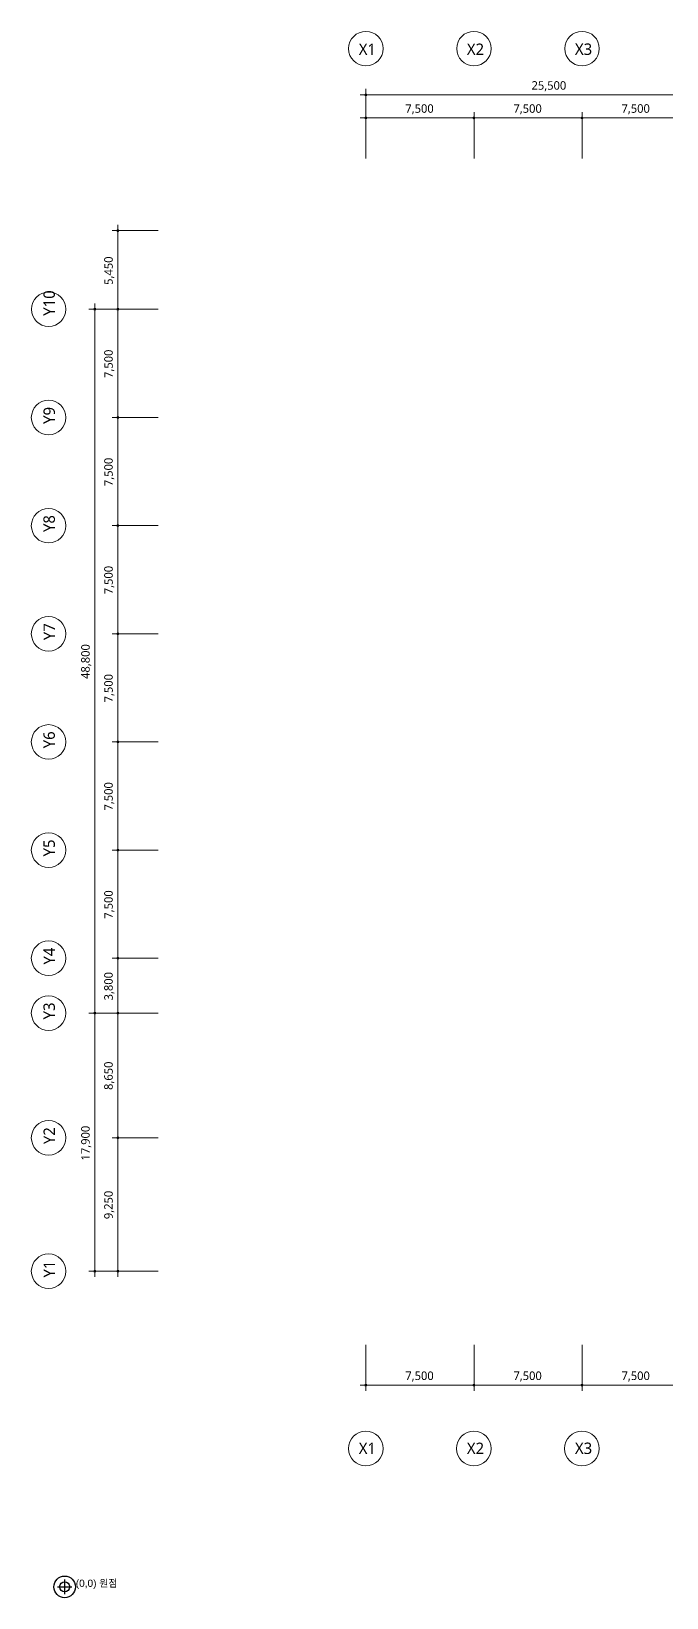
# Model space of a CAD drawing. Header units: millimetres. Extents: x -3982 to 126966, y -1911 to 106667.
# Drawn here: x -3982 to 40086, y -1911 to 106667 of the extents above; entities that cross this region are included whole.
import ezdxf

# ---------------------------------------------------------------- set-up
doc = ezdxf.new("R2010")
doc.units = ezdxf.units.MM
for name, color, linetype in [('PDF_문자', 7, 'Continuous'), ('PDF_솔리드 채우기', 7, 'Continuous'), ('PDF_형상', 7, 'Continuous')]:
    doc.layers.add(name, color=color, linetype=linetype)
doc.styles.add('PDF 맑은 고딕', font='malgun.ttf')
doc.styles.get("Standard").update_dxf_attribs({"font": 'arial.ttf'})

msp = doc.modelspace()

# ---------------------------------------------------------------- linework, layer by layer
at = {"color": 1}
for p, q in [((-1667, -1661), (-1667, -661)), ((-2167, -1161), (-1167, -1161))]:
    msp.add_line(p, q, dxfattribs=at)
for radius in [750, 350]:
    msp.add_circle((-1667, -1161), radius, dxfattribs=at)
at = {"layer": 'PDF_솔리드 채우기', "transparency": 33554559}
for points in [[(19150, 102331), (19119, 102269), (19212, 102269)], [(19119, 102269), (19150, 102192), (19212, 102269)], [(19212, 102362), (19150, 102331), (19212, 102269)], [(19150, 102192), (19212, 102161), (19212, 102269)], [(19289, 102331), (19212, 102362), (19212, 102269)], [(19320, 102269), (19289, 102331), (19212, 102269)], [(19212, 102161), (19289, 102192), (19212, 102269)], [(19289, 102192), (19320, 102269), (19212, 102269)], [(19150, 100733), (19119, 100671), (19212, 100671)], [(19119, 100671), (19150, 100593), (19212, 100671)], [(19212, 100764), (19150, 100733), (19212, 100671)], [(19150, 100593), (19212, 100562), (19212, 100671)], [(19289, 100733), (19212, 100764), (19212, 100671)], [(19320, 100671), (19289, 100733), (19212, 100671)], [(19212, 100562), (19289, 100593), (19212, 100671)], [(19289, 100593), (19320, 100671), (19212, 100671)], [(26646, 100733), (26615, 100671), (26723, 100671)], [(26646, 100733), (26615, 100671), (26723, 100671)], [(26615, 100671), (26646, 100593), (26723, 100671)], [(26615, 100671), (26646, 100593), (26723, 100671)], [(26723, 100764), (26646, 100733), (26723, 100671)], [(26723, 100764), (26646, 100733), (26723, 100671)], [(26646, 100593), (26723, 100562), (26723, 100671)], [(26646, 100593), (26723, 100562), (26723, 100671)], [(26785, 100733), (26723, 100764), (26723, 100671)], [(26785, 100733), (26723, 100764), (26723, 100671)], [(26816, 100671), (26785, 100733), (26723, 100671)], [(26816, 100671), (26785, 100733), (26723, 100671)], [(26723, 100562), (26785, 100593), (26723, 100671)], [(26785, 100593), (26816, 100671), (26723, 100671)], [(26723, 100562), (26785, 100593), (26723, 100671)], [(26785, 100593), (26816, 100671), (26723, 100671)], [(34142, 100733), (34111, 100671), (34219, 100671)], [(34142, 100733), (34111, 100671), (34219, 100671)], [(34111, 100671), (34142, 100593), (34219, 100671)], [(34111, 100671), (34142, 100593), (34219, 100671)], [(34219, 100764), (34142, 100733), (34219, 100671)], [(34219, 100764), (34142, 100733), (34219, 100671)], [(34142, 100593), (34219, 100562), (34219, 100671)], [(34142, 100593), (34219, 100562), (34219, 100671)], [(34282, 100733), (34219, 100764), (34219, 100671)], [(34282, 100733), (34219, 100764), (34219, 100671)], [(34313, 100671), (34282, 100733), (34219, 100671)], [(34313, 100671), (34282, 100733), (34219, 100671)], [(34219, 100562), (34282, 100593), (34219, 100671)], [(34282, 100593), (34313, 100671), (34219, 100671)], [(34219, 100562), (34282, 100593), (34219, 100671)], [(34282, 100593), (34313, 100671), (34219, 100671)], [(1954, 92926), (1922, 92849), (2016, 92849)], [(1922, 92849), (1954, 92771), (2016, 92849)], [(2016, 92942), (1954, 92926), (2016, 92849)], [(1954, 92771), (2016, 92755), (2016, 92849)], [(2093, 92926), (2016, 92942), (2016, 92849)], [(2124, 92849), (2093, 92926), (2016, 92849)], [(2016, 92755), (2093, 92771), (2016, 92849)], [(2093, 92771), (2124, 92849), (2016, 92849)], [(355, 87479), (324, 87401), (417, 87401)], [(324, 87401), (355, 87323), (417, 87401)], [(417, 87494), (355, 87479), (417, 87401)], [(355, 87323), (417, 87308), (417, 87401)], [(495, 87479), (417, 87494), (417, 87401)], [(526, 87401), (495, 87479), (417, 87401)], [(417, 87308), (495, 87323), (417, 87401)], [(495, 87323), (526, 87401), (417, 87401)], [(1954, 87479), (1922, 87401), (2016, 87401)], [(1954, 87479), (1922, 87401), (2016, 87401)], [(1922, 87401), (1954, 87323), (2016, 87401)], [(1922, 87401), (1954, 87323), (2016, 87401)], [(2016, 87494), (1954, 87479), (2016, 87401)], [(2016, 87494), (1954, 87479), (2016, 87401)], [(1954, 87323), (2016, 87308), (2016, 87401)], [(1954, 87323), (2016, 87308), (2016, 87401)], [(2093, 87479), (2016, 87494), (2016, 87401)], [(2093, 87479), (2016, 87494), (2016, 87401)], [(2124, 87401), (2093, 87479), (2016, 87401)], [(2124, 87401), (2093, 87479), (2016, 87401)], [(2016, 87308), (2093, 87323), (2016, 87401)], [(2093, 87323), (2124, 87401), (2016, 87401)], [(2016, 87308), (2093, 87323), (2016, 87401)], [(2093, 87323), (2124, 87401), (2016, 87401)], [(1954, 79967), (1922, 79905), (2016, 79905)], [(1954, 79967), (1922, 79905), (2016, 79905)], [(1922, 79905), (1954, 79827), (2016, 79905)], [(1922, 79905), (1954, 79827), (2016, 79905)], [(2016, 79998), (1954, 79967), (2016, 79905)], [(2016, 79998), (1954, 79967), (2016, 79905)], [(1954, 79827), (2016, 79796), (2016, 79905)], [(1954, 79827), (2016, 79796), (2016, 79905)], [(2093, 79967), (2016, 79998), (2016, 79905)], [(2093, 79967), (2016, 79998), (2016, 79905)], [(2124, 79905), (2093, 79967), (2016, 79905)], [(2124, 79905), (2093, 79967), (2016, 79905)], [(2016, 79796), (2093, 79827), (2016, 79905)], [(2093, 79827), (2124, 79905), (2016, 79905)], [(2016, 79796), (2093, 79827), (2016, 79905)], [(2093, 79827), (2124, 79905), (2016, 79905)], [(1954, 72471), (1922, 72409), (2016, 72409)], [(1954, 72471), (1922, 72409), (2016, 72409)], [(1922, 72409), (1954, 72331), (2016, 72409)], [(1922, 72409), (1954, 72331), (2016, 72409)], [(2016, 72502), (1954, 72471), (2016, 72409)], [(2016, 72502), (1954, 72471), (2016, 72409)], [(1954, 72331), (2016, 72300), (2016, 72409)], [(1954, 72331), (2016, 72300), (2016, 72409)], [(2093, 72471), (2016, 72502), (2016, 72409)], [(2093, 72471), (2016, 72502), (2016, 72409)], [(2124, 72409), (2093, 72471), (2016, 72409)], [(2124, 72409), (2093, 72471), (2016, 72409)], [(2016, 72300), (2093, 72331), (2016, 72409)], [(2093, 72331), (2124, 72409), (2016, 72409)], [(2016, 72300), (2093, 72331), (2016, 72409)], [(2093, 72331), (2124, 72409), (2016, 72409)], [(1954, 64975), (1922, 64913), (2016, 64913)], [(1954, 64975), (1922, 64913), (2016, 64913)], [(1922, 64913), (1954, 64835), (2016, 64913)], [(1922, 64913), (1954, 64835), (2016, 64913)], [(2016, 65006), (1954, 64975), (2016, 64913)], [(2016, 65006), (1954, 64975), (2016, 64913)], [(1954, 64835), (2016, 64804), (2016, 64913)], [(1954, 64835), (2016, 64804), (2016, 64913)], [(2093, 64975), (2016, 65006), (2016, 64913)], [(2093, 64975), (2016, 65006), (2016, 64913)], [(2124, 64913), (2093, 64975), (2016, 64913)], [(2124, 64913), (2093, 64975), (2016, 64913)], [(2016, 64804), (2093, 64835), (2016, 64913)], [(2093, 64835), (2124, 64913), (2016, 64913)], [(2016, 64804), (2093, 64835), (2016, 64913)], [(2093, 64835), (2124, 64913), (2016, 64913)], [(1954, 57479), (1922, 57417), (2016, 57417)], [(1954, 57479), (1922, 57417), (2016, 57417)], [(1922, 57417), (1954, 57339), (2016, 57417)], [(1922, 57417), (1954, 57339), (2016, 57417)], [(2016, 57510), (1954, 57479), (2016, 57417)], [(2016, 57510), (1954, 57479), (2016, 57417)], [(1954, 57339), (2016, 57308), (2016, 57417)], [(1954, 57339), (2016, 57308), (2016, 57417)], [(2093, 57479), (2016, 57510), (2016, 57417)], [(2093, 57479), (2016, 57510), (2016, 57417)], [(2124, 57417), (2093, 57479), (2016, 57417)], [(2124, 57417), (2093, 57479), (2016, 57417)], [(2016, 57308), (2093, 57339), (2016, 57417)], [(2093, 57339), (2124, 57417), (2016, 57417)], [(2016, 57308), (2093, 57339), (2016, 57417)], [(2093, 57339), (2124, 57417), (2016, 57417)], [(1954, 49983), (1922, 49905), (2016, 49905)], [(1954, 49983), (1922, 49905), (2016, 49905)], [(2016, 50014), (1954, 49983), (2016, 49905)], [(2016, 50014), (1954, 49983), (2016, 49905)], [(2093, 49983), (2016, 50014), (2016, 49905)], [(2093, 49983), (2016, 50014), (2016, 49905)], [(2124, 49905), (2093, 49983), (2016, 49905)], [(2124, 49905), (2093, 49983), (2016, 49905)], [(1922, 49905), (1954, 49843), (2016, 49905)], [(1922, 49905), (1954, 49843), (2016, 49905)], [(1954, 49843), (2016, 49812), (2016, 49905)], [(1954, 49843), (2016, 49812), (2016, 49905)], [(2016, 49812), (2093, 49843), (2016, 49905)], [(2093, 49843), (2124, 49905), (2016, 49905)], [(2016, 49812), (2093, 49843), (2016, 49905)], [(2093, 49843), (2124, 49905), (2016, 49905)], [(1954, 42486), (1922, 42409), (2016, 42409)], [(1954, 42486), (1922, 42409), (2016, 42409)], [(1922, 42409), (1954, 42347), (2016, 42409)], [(1922, 42409), (1954, 42347), (2016, 42409)], [(2016, 42517), (1954, 42486), (2016, 42409)], [(2016, 42517), (1954, 42486), (2016, 42409)], [(1954, 42347), (2016, 42316), (2016, 42409)], [(1954, 42347), (2016, 42316), (2016, 42409)], [(2093, 42486), (2016, 42517), (2016, 42409)], [(2093, 42486), (2016, 42517), (2016, 42409)], [(2124, 42409), (2093, 42486), (2016, 42409)], [(2124, 42409), (2093, 42486), (2016, 42409)], [(2016, 42316), (2093, 42347), (2016, 42409)], [(2093, 42347), (2124, 42409), (2016, 42409)], [(2016, 42316), (2093, 42347), (2016, 42409)], [(2093, 42347), (2124, 42409), (2016, 42409)], [(355, 38684), (324, 38606), (417, 38606)], [(355, 38684), (324, 38606), (417, 38606)], [(324, 38606), (355, 38544), (417, 38606)], [(324, 38606), (355, 38544), (417, 38606)], [(417, 38715), (355, 38684), (417, 38606)], [(417, 38715), (355, 38684), (417, 38606)], [(355, 38544), (417, 38513), (417, 38606)], [(355, 38544), (417, 38513), (417, 38606)], [(495, 38684), (417, 38715), (417, 38606)], [(495, 38684), (417, 38715), (417, 38606)], [(526, 38606), (495, 38684), (417, 38606)], [(526, 38606), (495, 38684), (417, 38606)], [(417, 38513), (495, 38544), (417, 38606)], [(495, 38544), (526, 38606), (417, 38606)], [(417, 38513), (495, 38544), (417, 38606)], [(495, 38544), (526, 38606), (417, 38606)], [(1954, 38684), (1922, 38606), (2016, 38606)], [(1954, 38684), (1922, 38606), (2016, 38606)], [(1922, 38606), (1954, 38544), (2016, 38606)], [(1922, 38606), (1954, 38544), (2016, 38606)], [(2016, 38715), (1954, 38684), (2016, 38606)], [(2016, 38715), (1954, 38684), (2016, 38606)], [(1954, 38544), (2016, 38513), (2016, 38606)], [(1954, 38544), (2016, 38513), (2016, 38606)], [(2093, 38684), (2016, 38715), (2016, 38606)], [(2093, 38684), (2016, 38715), (2016, 38606)], [(2124, 38606), (2093, 38684), (2016, 38606)], [(2124, 38606), (2093, 38684), (2016, 38606)], [(2016, 38513), (2093, 38544), (2016, 38606)], [(2093, 38544), (2124, 38606), (2016, 38606)], [(2016, 38513), (2093, 38544), (2016, 38606)], [(2093, 38544), (2124, 38606), (2016, 38606)], [(1954, 30039), (1922, 29962), (2016, 29962)], [(1954, 30039), (1922, 29962), (2016, 29962)], [(1922, 29962), (1954, 29900), (2016, 29962)], [(1922, 29962), (1954, 29900), (2016, 29962)], [(2016, 30071), (1954, 30039), (2016, 29962)], [(2016, 30071), (1954, 30039), (2016, 29962)], [(1954, 29900), (2016, 29869), (2016, 29962)], [(1954, 29900), (2016, 29869), (2016, 29962)], [(2093, 30039), (2016, 30071), (2016, 29962)], [(2093, 30039), (2016, 30071), (2016, 29962)], [(2124, 29962), (2093, 30039), (2016, 29962)], [(2124, 29962), (2093, 30039), (2016, 29962)], [(2016, 29869), (2093, 29900), (2016, 29962)], [(2093, 29900), (2124, 29962), (2016, 29962)], [(2016, 29869), (2093, 29900), (2016, 29962)], [(2093, 29900), (2124, 29962), (2016, 29962)], [(355, 20790), (324, 20712), (417, 20712)], [(324, 20712), (355, 20650), (417, 20712)], [(417, 20821), (355, 20790), (417, 20712)], [(355, 20650), (417, 20619), (417, 20712)], [(495, 20790), (417, 20821), (417, 20712)], [(526, 20712), (495, 20790), (417, 20712)], [(417, 20619), (495, 20650), (417, 20712)], [(495, 20650), (526, 20712), (417, 20712)], [(1954, 20790), (1922, 20712), (2016, 20712)], [(1922, 20712), (1954, 20650), (2016, 20712)], [(2016, 20821), (1954, 20790), (2016, 20712)], [(1954, 20650), (2016, 20619), (2016, 20712)], [(2093, 20790), (2016, 20821), (2016, 20712)], [(2124, 20712), (2093, 20790), (2016, 20712)], [(2016, 20619), (2093, 20650), (2016, 20712)], [(2093, 20650), (2124, 20712), (2016, 20712)], [(19150, 12890), (19119, 12828), (19212, 12828)], [(19119, 12828), (19150, 12750), (19212, 12828)], [(19212, 12921), (19150, 12890), (19212, 12828)], [(19150, 12750), (19212, 12719), (19212, 12828)], [(19289, 12890), (19212, 12921), (19212, 12828)], [(19320, 12828), (19289, 12890), (19212, 12828)], [(19212, 12719), (19289, 12750), (19212, 12828)], [(19289, 12750), (19320, 12828), (19212, 12828)], [(26646, 12890), (26615, 12828), (26723, 12828)], [(26646, 12890), (26615, 12828), (26723, 12828)], [(26615, 12828), (26646, 12750), (26723, 12828)], [(26615, 12828), (26646, 12750), (26723, 12828)], [(26723, 12921), (26646, 12890), (26723, 12828)], [(26723, 12921), (26646, 12890), (26723, 12828)], [(26646, 12750), (26723, 12719), (26723, 12828)], [(26646, 12750), (26723, 12719), (26723, 12828)], [(26785, 12890), (26723, 12921), (26723, 12828)], [(26785, 12890), (26723, 12921), (26723, 12828)], [(26816, 12828), (26785, 12890), (26723, 12828)], [(26816, 12828), (26785, 12890), (26723, 12828)], [(26723, 12719), (26785, 12750), (26723, 12828)], [(26785, 12750), (26816, 12828), (26723, 12828)], [(26723, 12719), (26785, 12750), (26723, 12828)], [(26785, 12750), (26816, 12828), (26723, 12828)], [(34142, 12890), (34111, 12828), (34219, 12828)], [(34142, 12890), (34111, 12828), (34219, 12828)], [(34111, 12828), (34142, 12750), (34219, 12828)], [(34111, 12828), (34142, 12750), (34219, 12828)], [(34219, 12921), (34142, 12890), (34219, 12828)], [(34219, 12921), (34142, 12890), (34219, 12828)], [(34142, 12750), (34219, 12719), (34219, 12828)], [(34142, 12750), (34219, 12719), (34219, 12828)], [(34282, 12890), (34219, 12921), (34219, 12828)], [(34282, 12890), (34219, 12921), (34219, 12828)], [(34313, 12828), (34282, 12890), (34219, 12828)], [(34313, 12828), (34282, 12890), (34219, 12828)], [(34219, 12719), (34282, 12750), (34219, 12828)], [(34282, 12750), (34313, 12828), (34219, 12828)], [(34219, 12719), (34282, 12750), (34219, 12828)], [(34282, 12750), (34313, 12828), (34219, 12828)]]:
    msp.add_solid(points, dxfattribs=at)
at = {"layer": 'PDF_형상', "lineweight": 5}
for points in [[(45114, 102269), (18824, 102269)], [(18824, 100671), (27111, 100671)], [(26320, 100671), (34607, 100671)], [(33816, 100671), (42104, 100671)], [(4825, 92849), (1628, 92849)], [(2016, 93252), (2016, 86998)], [(4359, 87401), (14, 87401)], [(417, 87805), (417, 38218)], [(2016, 79501), (2016, 87805)], [(2016, 72005), (2016, 80308)], [(2016, 64509), (2016, 72797)], [(2016, 57013), (2016, 65301)], [(2016, 49517), (2016, 57805)], [(2016, 42021), (2016, 50308)], [(2016, 38218), (2016, 42812)], [(417, 39010), (417, 20324)], [(2016, 29574), (2016, 39010)], [(2016, 20324), (2016, 30365)], [(14, 20712), (4825, 20712), (1628, 20712)], [(19212, 15621), (19212, 12424)], [(18824, 12828), (27111, 12828)], [(26320, 12828), (34607, 12828)], [(33816, 12828), (42104, 12828)]]:
    msp.add_lwpolyline(points, dxfattribs=at)
at = {"layer": 'PDF_형상', "color": 1, "lineweight": 5}
msp.add_lwpolyline([(19212, 102673), (19212, 97862), (19212, 101074)], dxfattribs=at)
for points in [[(26723, 101074), (26723, 97862)], [(34219, 101074), (34219, 97862)]]:
    msp.add_lwpolyline(points, close=True, dxfattribs=at)
at = {"layer": 'PDF_형상', "lineweight": 5}
for points in [[(1628, 87401), (4825, 87401)], [(1628, 79905), (4825, 79905)], [(1628, 72409), (4825, 72409)], [(1628, 64913), (4825, 64913)], [(1628, 57417), (4825, 57417)], [(1628, 49905), (4825, 49905)], [(1628, 42409), (4825, 42409)], [(14, 38606), (4825, 38606), (1628, 38606), (4825, 38606)], [(1628, 29962), (4825, 29962)], [(26723, 12424), (26723, 15621)], [(34219, 12424), (34219, 15621)]]:
    msp.add_lwpolyline(points, close=True, dxfattribs=at)
for centre, radius in [((19224, 105468), 1198), ((26720, 105468), 1198), ((34216, 105468), 1198), ((-2779, 87401), 1194), ((-2783, 79895), 1198), ((-2783, 72399), 1198), ((-2783, 64903), 1198), ((-2783, 57407), 1198), ((-2783, 49911), 1198), ((-2783, 42414), 1198), ((-2783, 38612), 1198), ((-2783, 29967), 1198), ((-2783, 20718), 1198), ((19219, 8428), 1203), ((26715, 8428), 1203), ((34211, 8428), 1203)]:
    msp.add_circle(centre, radius, dxfattribs=at)

# ---------------------------------------------------------------- texts
at = {"color": 1}
msp.add_text('(0,0) 원점', height=500, dxfattribs=at).set_placement((-897, -1161))
at = {"layer": 'PDF_문자', "attachment_point": 4, "style": 'PDF 맑은 고딕'}
for s, insert, char_height in [('X1', (18730, 105424), 792), ('X2', (26227, 105424), 792), ('X3', (33723, 105424), 792), ('25,500', (30712, 102861), 591.2), ('7,500', (21959, 101263), 591.2), ('7,500', (29455, 101263), 591.2), ('7,500', (36951, 101263), 591.2), ('7,500', (21959, 13419), 591.2), ('7,500', (29455, 13419), 591.2), ('7,500', (36951, 13419), 591.2), ('X1', (18730, 8440), 792), ('X2', (26227, 8440), 792), ('X3', (33723, 8440), 792)]:
    msp.add_mtext(s, dxfattribs=dict(at, insert=insert, char_height=char_height))
at = {"layer": 'PDF_문자', "attachment_point": 4, "rotation": 90, "style": 'PDF 맑은 고딕'}
for s, insert, char_height in [('5,450', (1424, 89093), 591.2), ('Y10', (-2738, 86951), 792), ('7,500', (1424, 82637), 591.2), ('Y9', (-2738, 79455), 792), ('7,500', (1424, 75141), 591.2), ('Y8', (-2738, 71959), 792), ('7,500', (1424, 67644), 591.2), ('Y7', (-2738, 64462), 792), ('48,800', (-174, 61777), 591.2), ('7,500', (1424, 60148), 591.2), ('Y6', (-2738, 56967), 792), ('7,500', (1424, 52652), 591.2), ('Y5', (-2738, 49471), 792), ('7,500', (1424, 45156), 591.2), ('Y4', (-2738, 41974), 792), ('3,800', (1424, 39491), 591.2), ('Y3', (-2738, 38172), 792), ('8,650', (1424, 33283), 591.2), ('Y2', (-2738, 29527), 792), ('17,900', (-174, 28394), 591.2), ('9,250', (1424, 24328), 591.2), ('Y1', (-2738, 20278), 792)]:
    msp.add_mtext(s, dxfattribs=dict(at, insert=insert, char_height=char_height))

doc.saveas('drawing.dxf')
